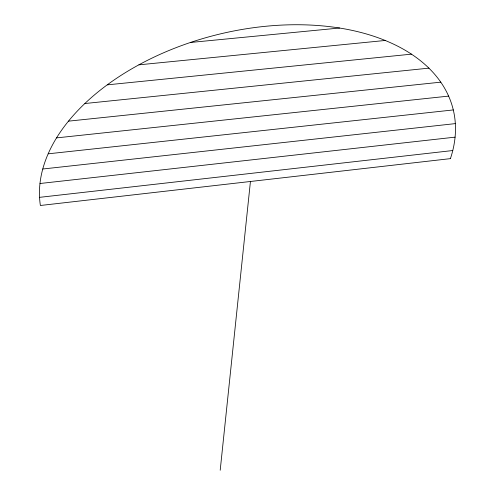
<?xml version="1.0" encoding="UTF-8"?>
<svg xmlns="http://www.w3.org/2000/svg" width="495" height="495" viewBox="0 0 495 495"><rect width="100%" height="100%" fill="white"/><g stroke="black" fill="none" stroke-linecap="round" stroke-linejoin="round"><path stroke-width="0.74" d="M220.201 470.25L250.433 181.486M39.563 197.344L452.77 150.53M40.002 183.509L455.091 137.146M42.799 169.005L455.351 123.614M48.207 153.815L453.321 109.933M56.597 137.882L448.656 96.104M68.539 121.151L440.822 82.158M84.917 103.523L428.955 68.137M107.297 84.855L411.524 54.147M138.94 64.833L385.296 40.46M190.532 42.465L339.638 28.011M450.407 158.635L40.386 205.487A212.064 129.82 -14.2 0 1 260.723 26.804A212.064 129.82 -14.2 0 1 450.407 158.635"/></g></svg>
